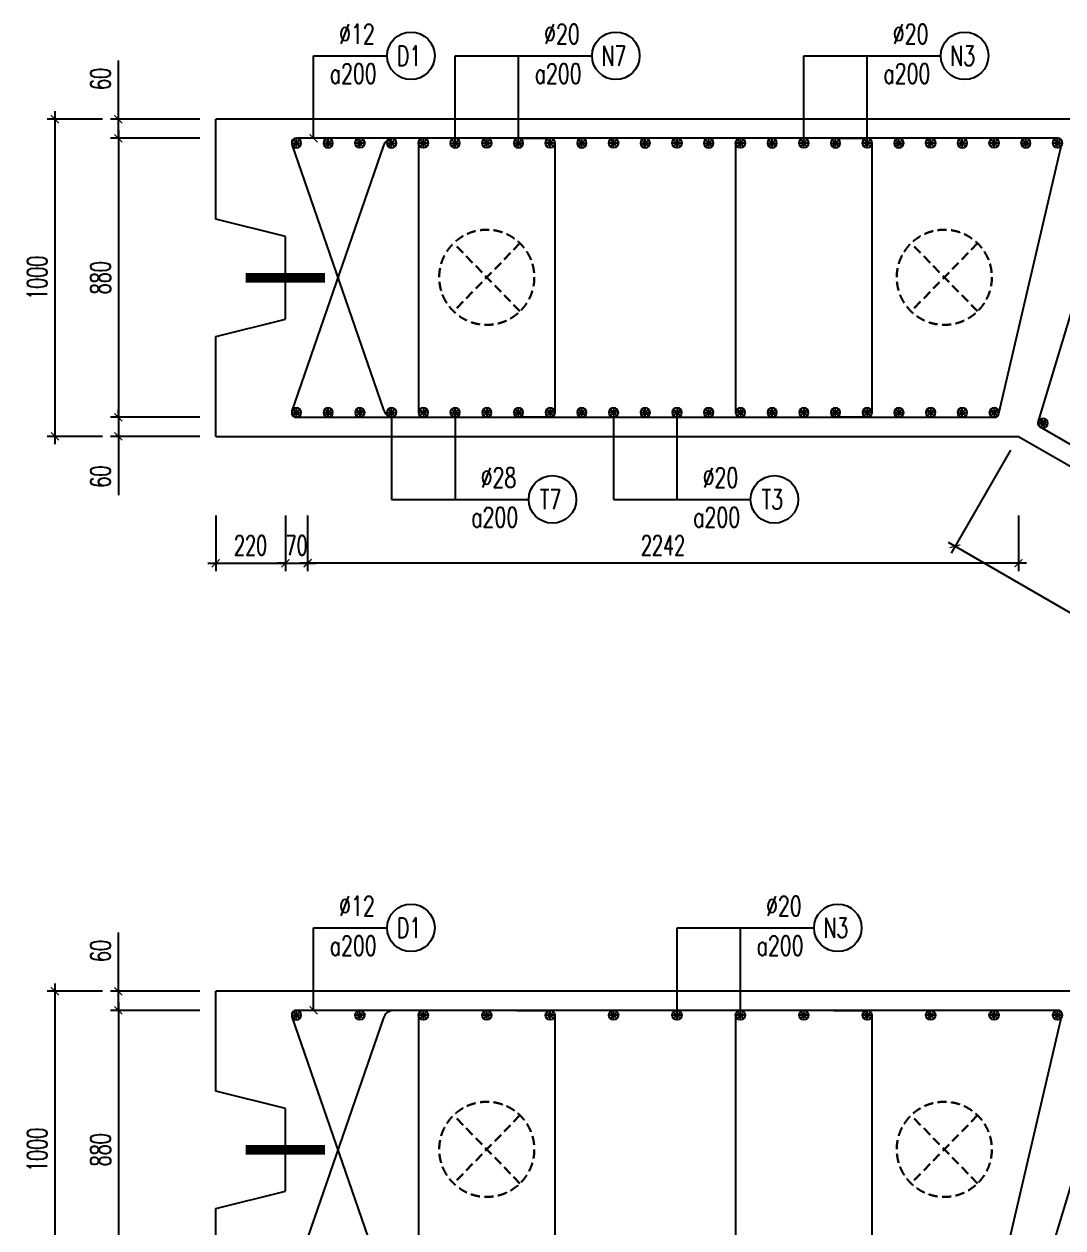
# Model space of a CAD drawing. Header units: millimetres. Extents: x -143483 to 1166745, y -1448440 to -1202244.
# Drawn here: x 408602 to 421708, y -1232227 to -1217042 of the extents above; entities that cross this region are included whole.
import ezdxf
from ezdxf.enums import TextEntityAlignment as Align

# ---------------------------------------------------------------- set-up
doc = ezdxf.new("R2010")
doc.units = ezdxf.units.MM
doc.header["$LTSCALE"] = 30
doc.header["$PDMODE"] = 3
doc.linetypes.add('DASHED', pattern=[19.05, 12.7, -6.35])
doc.layers.get('0').update_dxf_attribs({"lineweight": 9})
doc.layers.get('Defpoints').update_dxf_attribs({"lineweight": 9})
for name, color, linetype in [('ccu11-Cotthep', 9, 'Continuous'), ('ccu11-Dim', 8, 'Continuous'), ('ccu11-Thay', 7, 'Continuous'), ('ccu11-Thep', 4, 'Continuous'), ('ccu11-Thep doc', 4, 'Continuous'), ('ccu11-Thepdai', 6, 'Continuous')]:
    doc.layers.add(name, color=color, linetype=linetype)
doc.layers.add('ccu11-Khuat', color=9, linetype='DASHED', lineweight=30)
doc.layers.add('Vicom_thep doc', color=1, linetype='Continuous', lineweight=35)
doc.styles.add('ccu11-dim', font='vnsimli.shx', dxfattribs={"width": 0.65, "bigfont": 'bigfont.shx'})
doc.styles.add('ccu11-vnsimple', font='vnsimple.shx', dxfattribs={"bigfont": 'bigfont.shx'})
doc.styles.add('ccu11_simli', font='vnsimli.shx', dxfattribs={"width": 0.8})
doc.dimstyles.new('ccu11-100', dxfattribs={"dimscale": 100, "dimtxt": 2.5, "dimasz": 1, "dimexe": 1, "dimexo": 2, "dimgap": 1, "dimtad": 1, "dimdec": 0, "dimdsep": 46, "dimtxsty": 'ccu11-dim', "dimblk": 'ARCHTICK', "dimcen": -1, "dimdle": 1, "dimclrd": 256, "dimclre": 256, "dimclrt": 3, "dimadec": 0, "dimazin": 2, "dimtfac": 0.1, "dimtdec": 0, "dimtmove": 0, "dimatfit": 1, "dimldrblk": 'ARCHTICK', "dimfxl": 0, "dimtvp": 0.833333, "dimtolj": 1, "dimtzin": 12, "dimarcsym": 0})
doc.dimstyles.new('ccu11-100x4', dxfattribs={"dimscale": 100, "dimtxt": 2.5, "dimasz": 1, "dimexe": 1, "dimexo": 2, "dimgap": 1, "dimtad": 1, "dimdec": 0, "dimlfac": 0.25, "dimdsep": 46, "dimtxsty": 'ccu11-dim', "dimblk": 'ARCHTICK', "dimcen": -1, "dimdle": 1, "dimclrd": 256, "dimclre": 256, "dimclrt": 3, "dimadec": 0, "dimazin": 2, "dimtfac": 0.1, "dimtdec": 0, "dimtmove": 0, "dimatfit": 1, "dimldrblk": 'ARCHTICK', "dimfxl": 0, "dimtvp": 0.833333, "dimtolj": 1, "dimtzin": 12, "dimarcsym": 0})

# ---------------------------------------------------------------- blocks, each defined once
blk = doc.blocks.new('_ARCHTICK')
at = {"color": 0, "linetype": 'ByBlock', "const_width": 0.15}
blk.add_lwpolyline([(-0.5, -0.5), (0.5, 0.5)], dxfattribs=at)
blk = doc.blocks.new('*D2757')
at = {"layer": 'ccu11-Dim', "linetype": 'ByBlock', "lineweight": -2, "ltscale": 30, "transparency": 16777216}
for p, q in [((421047, -1222415), (420297, -1223714)), ((420261, -1223578), (432905, -1230878)), ((433518, -1229615), (432768, -1230914))]:
    blk.add_line(p, q, dxfattribs=at)
at = {"layer": 'Defpoints', "color": 0, "linetype": 'ByBlock', "ltscale": 30, "transparency": 16777216}
for p in [(421147, -1222242), (433618, -1229442), (432818, -1230828)]:
    blk.add_point(p, dxfattribs=at)
at = {"layer": 'ccu11-Dim', "linetype": 'ByBlock', "lineweight": -2, "ltscale": 30, "transparency": 16777216, "xscale": 100, "yscale": 100, "zscale": 100}
for p, rotation in [((420347, -1223628), 149.9999151036798), ((432818, -1230828), 329.9999151036798)]:
    blk.add_blockref('_ARCHTICK', p, dxfattribs=dict(at, rotation=rotation))
at = {"layer": 'ccu11-Dim', "color": 3, "linetype": 'ByBlock', "ltscale": 30, "transparency": 16777216, "insert": (426695, -1227033), "char_height": 250, "attachment_point": 5, "rotation": 329.9999, "style": 'ccu11-dim'}
blk.add_mtext('\\A1;3600', dxfattribs=at)
blk = doc.blocks.new('*D2758')
at = {"layer": 'ccu11-Dim', "linetype": 'ByBlock', "lineweight": -2, "ltscale": 30, "transparency": 16777216}
for p, q in [((409791, -1218242), (409791, -1217502)), ((410819, -1218242), (409691, -1218242)), ((409791, -1218482), (409791, -1218242)), ((410819, -1218482), (409691, -1218482)), ((409791, -1218482), (409791, -1218582))]:
    blk.add_line(p, q, dxfattribs=at)
at = {"layer": 'Defpoints', "color": 0, "linetype": 'ByBlock', "ltscale": 30, "transparency": 16777216}
for p in [(411019, -1218242), (409791, -1218482), (411019, -1218482)]:
    blk.add_point(p, dxfattribs=at)
at = {"layer": 'ccu11-Dim', "linetype": 'ByBlock', "lineweight": -2, "ltscale": 30, "transparency": 16777216, "xscale": 100, "yscale": 100, "zscale": 100}
for p, rotation in [((409791, -1218242), 270), ((409791, -1218482), 90)]:
    blk.add_blockref('_ARCHTICK', p, dxfattribs=dict(at, rotation=rotation))
at = {"layer": 'ccu11-Dim', "color": 3, "linetype": 'ByBlock', "ltscale": 30, "transparency": 16777216, "insert": (409566, -1217734), "char_height": 250, "attachment_point": 5, "rotation": 90, "style": 'ccu11-dim'}
blk.add_mtext('\\A1;60', dxfattribs=at)
blk = doc.blocks.new('*D2759')
at = {"layer": 'ccu11-Dim', "linetype": 'ByBlock', "lineweight": -2, "ltscale": 30, "transparency": 16777216}
for p, q in [((409791, -1218382), (409791, -1222102)), ((410819, -1218482), (409691, -1218482)), ((410819, -1222002), (409691, -1222002))]:
    blk.add_line(p, q, dxfattribs=at)
at = {"layer": 'Defpoints', "color": 0, "linetype": 'ByBlock', "ltscale": 30, "transparency": 16777216}
for p in [(411019, -1218482), (409791, -1222002), (411019, -1222002)]:
    blk.add_point(p, dxfattribs=at)
at = {"layer": 'ccu11-Dim', "linetype": 'ByBlock', "lineweight": -2, "ltscale": 30, "transparency": 16777216, "xscale": 100, "yscale": 100, "zscale": 100}
for p, rotation in [((409791, -1218482), 90), ((409791, -1222002), 270)]:
    blk.add_blockref('_ARCHTICK', p, dxfattribs=dict(at, rotation=rotation))
at = {"layer": 'ccu11-Dim', "color": 3, "linetype": 'ByBlock', "ltscale": 30, "transparency": 16777216, "insert": (409566, -1220242), "char_height": 250, "attachment_point": 5, "rotation": 90, "style": 'ccu11-dim'}
blk.add_mtext('\\A1;880', dxfattribs=at)
blk = doc.blocks.new('*D2760')
at = {"layer": 'ccu11-Dim', "linetype": 'ByBlock', "lineweight": -2, "ltscale": 30, "transparency": 16777216}
for p, q in [((409791, -1222002), (409791, -1221902)), ((410819, -1222002), (409691, -1222002)), ((409791, -1222002), (409791, -1222242)), ((410819, -1222242), (409691, -1222242)), ((409791, -1222242), (409791, -1222982))]:
    blk.add_line(p, q, dxfattribs=at)
at = {"layer": 'Defpoints', "color": 0, "linetype": 'ByBlock', "ltscale": 30, "transparency": 16777216}
for p in [(409791, -1222002), (411019, -1222002), (411019, -1222242)]:
    blk.add_point(p, dxfattribs=at)
at = {"layer": 'ccu11-Dim', "linetype": 'ByBlock', "lineweight": -2, "ltscale": 30, "transparency": 16777216, "xscale": 100, "yscale": 100, "zscale": 100}
for p, rotation in [((409791, -1222002), 270), ((409791, -1222242), 90)]:
    blk.add_blockref('_ARCHTICK', p, dxfattribs=dict(at, rotation=rotation))
at = {"layer": 'ccu11-Dim', "color": 3, "linetype": 'ByBlock', "ltscale": 30, "transparency": 16777216, "insert": (409566, -1222750), "char_height": 250, "attachment_point": 5, "rotation": 90, "style": 'ccu11-dim'}
blk.add_mtext('\\A1;60', dxfattribs=at)
blk = doc.blocks.new('*D2761')
at = {"layer": 'ccu11-Dim', "linetype": 'ByBlock', "lineweight": -2, "ltscale": 30, "transparency": 16777216}
for p, q in [((409591, -1218242), (408891, -1218242)), ((408991, -1218142), (408991, -1222342)), ((409591, -1222242), (408891, -1222242))]:
    blk.add_line(p, q, dxfattribs=at)
at = {"layer": 'Defpoints', "color": 0, "linetype": 'ByBlock', "ltscale": 30, "transparency": 16777216}
for p in [(409791, -1218242), (408991, -1222242), (409791, -1222242)]:
    blk.add_point(p, dxfattribs=at)
at = {"layer": 'ccu11-Dim', "linetype": 'ByBlock', "lineweight": -2, "ltscale": 30, "transparency": 16777216, "xscale": 100, "yscale": 100, "zscale": 100}
for p, rotation in [((408991, -1218242), 90), ((408991, -1222242), 270)]:
    blk.add_blockref('_ARCHTICK', p, dxfattribs=dict(at, rotation=rotation))
at = {"layer": 'ccu11-Dim', "color": 3, "linetype": 'ByBlock', "ltscale": 30, "transparency": 16777216, "insert": (408766, -1220242), "char_height": 250, "attachment_point": 5, "rotation": 90, "style": 'ccu11-dim'}
blk.add_mtext('\\A1;1000', dxfattribs=at)
blk = doc.blocks.new('MCT')
at = {"ltscale": 0.005}
for p, q in [((-0.49, 0), (0.49, 0)), ((0.35, -0.35), (-0.35, 0.35)), ((-0.35, -0.35), (0.35, 0.35)), ((0, -0.49), (0, 0.49))]:
    blk.add_line(p, q, dxfattribs=at)
blk.add_circle((0, 0), 0.492, dxfattribs=at)
blk = doc.blocks.new('*U1938')
at = {"layer": 'ccu11-Thep doc', "xscale": -121.9200000001001, "yscale": 121.9200000001001, "zscale": 121.92, "rotation": 270}
blk.add_blockref('MCT', (0, 0), dxfattribs=at)
blk = doc.blocks.new('*U1939')
at = {"layer": 'ccu11-Thep doc', "color": 0, "linetype": 'ByBlock', "lineweight": -2, "transparency": 16777216}
for p in [(0, 0), (800, 0), (1600, 0), (2400, 0), (3200, 0), (4000, 0), (4800, 0), (5600, 0), (6400, 0), (7200, 0), (8000, 0), (8800, 0)]:
    blk.add_blockref('*U1938', p, dxfattribs=at)
blk = doc.blocks.new('*U1940')
at = {"layer": 'ccu11-Thep doc', "xscale": -121.9200000001001, "yscale": 121.9200000001001, "zscale": 121.92, "rotation": 270}
blk.add_blockref('MCT', (0, 0), dxfattribs=at)
blk = doc.blocks.new('*U1941')
at = {"layer": 'ccu11-Thep doc', "color": 0, "linetype": 'ByBlock', "lineweight": -2, "transparency": 16777216}
for p in [(0, 0), (800, 0), (1600, 0), (2400, 0), (3200, 0), (4000, 0), (4800, 0), (5600, 0), (6400, 0), (7200, 0), (8000, 0)]:
    blk.add_blockref('*U1940', p, dxfattribs=at)
blk = doc.blocks.new('*D2766')
at = {"layer": 'ccu11-Dim', "lineweight": -2, "transparency": 16777216}
for start, end in [(131.4508, 140.7253), (149.9999, 180), (189.2746, 198.5491)]:
    blk.add_arc((433618, -1229442), 1855, start, end, dxfattribs=at)
at = {"layer": 'ccu11-Dim', "transparency": 16777216}
for points in [[(432223, -1228296), (432141, -1228239), (432011, -1228514)], [(431737, -1229745), (431837, -1229737), (431763, -1229442)]]:
    blk.add_solid(points, dxfattribs=at)
at = {"layer": 'Defpoints', "color": 0, "transparency": 16777216}
for p in [(421147, -1222242), (431875, -1228807), (429621, -1229442), (433618, -1229442), (433618, -1229442)]:
    blk.add_point(p, dxfattribs=at)
at = {"layer": 'ccu11-Dim', "color": 3, "transparency": 16777216, "insert": (431609, -1228904), "char_height": 250, "attachment_point": 5, "rotation": 75, "style": 'ccu11-dim'}
blk.add_mtext('\\A1;30\\M+1818B', dxfattribs=at)
blk = doc.blocks.new('*U1937')
at = {"layer": 'ccu11-Thep doc', "xscale": -121.9200000001001, "yscale": 121.9200000001001, "zscale": 121.92, "rotation": 270}
blk.add_blockref('MCT', (0, 0), dxfattribs=at)
blk = doc.blocks.new('*U1934')
at = {"layer": 'ccu11-Thep doc', "color": 0, "linetype": 'ByBlock', "lineweight": -2, "transparency": 16777216}
for p in [(0, 0), (800, 0), (1600, 0), (2400, 0), (3200, 0), (4000, 0), (4800, 0), (5600, 0), (6400, 0), (7200, 0), (8000, 0), (8800, 0), (9600, 0), (10400, 0), (11200, 0), (12000, 0), (12800, 0), (13600, 0)]:
    blk.add_blockref('*U1937', p, dxfattribs=at)
blk = doc.blocks.new('SHD')
at = {"layer": 'ccu11-Cotthep'}
blk.add_circle((300, 0), 300, dxfattribs=at)
at = {"layer": 'ccu11-Cotthep', "color": 31, "style": 'ccu11_simli', "width": 0.8}
blk.add_attdef('DK', text='', height=250, dxfattribs=at).set_placement((-101, 65), align=Align.BOTTOM_RIGHT)
blk.add_attdef('KH', text='', height=250, dxfattribs=at).set_placement((300, 0), align=Align.MIDDLE)
blk.add_attdef('KC', text='', height=250, dxfattribs=at).set_placement((-101, -142), align=Align.TOP_RIGHT)
blk = doc.blocks.new('*D2767')
at = {"layer": 'ccu11-Dim', "linetype": 'ByBlock', "lineweight": -2, "ltscale": 30, "transparency": 16777216}
for p, q in [((411019, -1223242), (411019, -1223942)), ((411899, -1223242), (411899, -1223942)), ((410919, -1223842), (411999, -1223842))]:
    blk.add_line(p, q, dxfattribs=at)
at = {"layer": 'Defpoints', "color": 0, "linetype": 'ByBlock', "ltscale": 30, "transparency": 16777216}
for p in [(411019, -1223042), (411899, -1223042), (411899, -1223842)]:
    blk.add_point(p, dxfattribs=at)
at = {"layer": 'ccu11-Dim', "linetype": 'ByBlock', "lineweight": -2, "ltscale": 30, "transparency": 16777216, "xscale": 100, "yscale": 100, "zscale": 100, "rotation": 180}
blk.add_blockref('_ARCHTICK', (411019, -1223842), dxfattribs=at)
at = {"layer": 'ccu11-Dim', "linetype": 'ByBlock', "lineweight": -2, "ltscale": 30, "transparency": 16777216, "xscale": 100, "yscale": 100, "zscale": 100}
blk.add_blockref('_ARCHTICK', (411899, -1223842), dxfattribs=at)
at = {"layer": 'ccu11-Dim', "color": 3, "linetype": 'ByBlock', "ltscale": 30, "transparency": 16777216, "insert": (411459, -1223617), "char_height": 250, "attachment_point": 5, "style": 'ccu11-dim'}
blk.add_mtext('\\A1;220', dxfattribs=at)
blk = doc.blocks.new('*D2768')
at = {"layer": 'ccu11-Dim', "linetype": 'ByBlock', "lineweight": -2, "ltscale": 30, "transparency": 16777216}
for p, q in [((411899, -1223242), (411899, -1223942)), ((412179, -1223242), (412179, -1223942)), ((411899, -1223842), (411799, -1223842)), ((411899, -1223842), (412179, -1223842)), ((412179, -1223842), (412279, -1223842))]:
    blk.add_line(p, q, dxfattribs=at)
at = {"layer": 'Defpoints', "color": 0, "linetype": 'ByBlock', "ltscale": 30, "transparency": 16777216}
for p in [(411899, -1223042), (412179, -1223042), (412179, -1223842)]:
    blk.add_point(p, dxfattribs=at)
at = {"layer": 'ccu11-Dim', "linetype": 'ByBlock', "lineweight": -2, "ltscale": 30, "transparency": 16777216, "xscale": 100, "yscale": 100, "zscale": 100}
blk.add_blockref('_ARCHTICK', (411899, -1223842), dxfattribs=at)
at = {"layer": 'ccu11-Dim', "linetype": 'ByBlock', "lineweight": -2, "ltscale": 30, "transparency": 16777216, "xscale": 100, "yscale": 100, "zscale": 100, "rotation": 180}
blk.add_blockref('_ARCHTICK', (412179, -1223842), dxfattribs=at)
at = {"layer": 'ccu11-Dim', "color": 3, "linetype": 'ByBlock', "ltscale": 30, "transparency": 16777216, "insert": (412039, -1223617), "char_height": 250, "attachment_point": 5, "style": 'ccu11-dim'}
blk.add_mtext('\\A1;70', dxfattribs=at)
blk = doc.blocks.new('*D2769')
at = {"layer": 'ccu11-Dim', "linetype": 'ByBlock', "lineweight": -2, "ltscale": 30, "transparency": 16777216}
for p, q in [((412179, -1223242), (412179, -1223942)), ((421147, -1223242), (421147, -1223942)), ((421247, -1223842), (412079, -1223842))]:
    blk.add_line(p, q, dxfattribs=at)
at = {"layer": 'Defpoints', "color": 0, "linetype": 'ByBlock', "ltscale": 30, "transparency": 16777216}
for p in [(412179, -1223042), (421147, -1223042), (412179, -1223842)]:
    blk.add_point(p, dxfattribs=at)
at = {"layer": 'ccu11-Dim', "linetype": 'ByBlock', "lineweight": -2, "ltscale": 30, "transparency": 16777216, "xscale": 100, "yscale": 100, "zscale": 100, "rotation": 180}
blk.add_blockref('_ARCHTICK', (412179, -1223842), dxfattribs=at)
at = {"layer": 'ccu11-Dim', "linetype": 'ByBlock', "lineweight": -2, "ltscale": 30, "transparency": 16777216, "xscale": 100, "yscale": 100, "zscale": 100}
blk.add_blockref('_ARCHTICK', (421147, -1223842), dxfattribs=at)
at = {"layer": 'ccu11-Dim', "color": 3, "linetype": 'ByBlock', "ltscale": 30, "transparency": 16777216, "insert": (416663, -1223617), "char_height": 250, "attachment_point": 5, "style": 'ccu11-dim'}
blk.add_mtext('\\A1;2242', dxfattribs=at)
blk = doc.blocks.new('ccu11_block_thep')
at = {"layer": 'ccu11-Thep', "color": 3}
for p, q in [((-0.4, 0), (0.4, 0)), ((-0.28, 0.28), (0.28, -0.28)), ((0.28, 0.28), (-0.28, -0.28)), ((0, 0.4), (0, -0.4))]:
    blk.add_line(p, q, dxfattribs=at)
at = {"layer": 'ccu11-Thep', "color": 1, "const_width": 0.0667}
blk.add_lwpolyline([(-0.4, 0, 1), (0.4, 0, 1), (-0.4, 0, 1)], format="xyb", dxfattribs=at)
at = {"layer": 'ccu11-Thep', "color": 1}
blk.add_circle((0, 0), 0.4, dxfattribs=at)
blk = doc.blocks.new('*U1928')
at = {"layer": 'Vicom_thep doc', "xscale": -150, "yscale": 150, "zscale": 150, "rotation": 180}
blk.add_blockref('ccu11_block_thep', (0, 0), dxfattribs=at)
blk = doc.blocks.new('*U1929')
at = {"layer": 'ccu11-Thep doc', "color": 0, "linetype": 'ByBlock', "lineweight": -2, "transparency": 16777216}
for p in [(0, 0), (800, 0), (1600, 0), (2400, 0), (3200, 0), (4000, 0), (4800, 0), (5600, 0), (6400, 0), (7200, 0), (8000, 0), (8800, 0)]:
    blk.add_blockref('*U1928', p, dxfattribs=at)
blk = doc.blocks.new('*U1926')
at = {"layer": 'Vicom_thep doc', "xscale": -150, "yscale": 150, "zscale": 150, "rotation": 180}
blk.add_blockref('ccu11_block_thep', (0, 0), dxfattribs=at)
blk = doc.blocks.new('*U1927')
at = {"layer": 'ccu11-Thep doc', "color": 0, "linetype": 'ByBlock', "lineweight": -2, "transparency": 16777216}
for p in [(0, 0), (800, 0), (1600, 0), (2400, 0), (3200, 0), (4000, 0), (4800, 0), (5600, 0), (6400, 0), (7200, 0), (8000, 0)]:
    blk.add_blockref('*U1926', p, dxfattribs=at)
blk = doc.blocks.new('*D2779')
at = {"layer": 'ccu11-Dim', "linetype": 'ByBlock', "lineweight": -2, "ltscale": 30, "transparency": 16777216}
for p, q in [((409791, -1229242), (409791, -1228502)), ((410819, -1229242), (409691, -1229242)), ((409791, -1229482), (409791, -1229242)), ((410819, -1229482), (409691, -1229482)), ((409791, -1229482), (409791, -1229582))]:
    blk.add_line(p, q, dxfattribs=at)
at = {"layer": 'Defpoints', "color": 0, "linetype": 'ByBlock', "ltscale": 30, "transparency": 16777216}
for p in [(411019, -1229242), (409791, -1229482), (411019, -1229482)]:
    blk.add_point(p, dxfattribs=at)
at = {"layer": 'ccu11-Dim', "linetype": 'ByBlock', "lineweight": -2, "ltscale": 30, "transparency": 16777216, "xscale": 100, "yscale": 100, "zscale": 100}
for p, rotation in [((409791, -1229242), 270), ((409791, -1229482), 90)]:
    blk.add_blockref('_ARCHTICK', p, dxfattribs=dict(at, rotation=rotation))
at = {"layer": 'ccu11-Dim', "color": 3, "linetype": 'ByBlock', "ltscale": 30, "transparency": 16777216, "insert": (409566, -1228734), "char_height": 250, "attachment_point": 5, "rotation": 90, "style": 'ccu11-dim'}
blk.add_mtext('\\A1;60', dxfattribs=at)
blk = doc.blocks.new('*D2780')
at = {"layer": 'ccu11-Dim', "linetype": 'ByBlock', "lineweight": -2, "ltscale": 30, "transparency": 16777216}
for p, q in [((410819, -1229482), (409691, -1229482)), ((409791, -1229382), (409791, -1233102)), ((410819, -1233002), (409691, -1233002))]:
    blk.add_line(p, q, dxfattribs=at)
at = {"layer": 'Defpoints', "color": 0, "linetype": 'ByBlock', "ltscale": 30, "transparency": 16777216}
for p in [(411019, -1229482), (409791, -1233002), (411019, -1233002)]:
    blk.add_point(p, dxfattribs=at)
at = {"layer": 'ccu11-Dim', "linetype": 'ByBlock', "lineweight": -2, "ltscale": 30, "transparency": 16777216, "xscale": 100, "yscale": 100, "zscale": 100}
for p, rotation in [((409791, -1229482), 90), ((409791, -1233002), 270)]:
    blk.add_blockref('_ARCHTICK', p, dxfattribs=dict(at, rotation=rotation))
at = {"layer": 'ccu11-Dim', "color": 3, "linetype": 'ByBlock', "ltscale": 30, "transparency": 16777216, "insert": (409566, -1231242), "char_height": 250, "attachment_point": 5, "rotation": 90, "style": 'ccu11-dim'}
blk.add_mtext('\\A1;880', dxfattribs=at)
blk = doc.blocks.new('*D2782')
at = {"layer": 'ccu11-Dim', "linetype": 'ByBlock', "lineweight": -2, "ltscale": 30, "transparency": 16777216}
for p, q in [((408991, -1229142), (408991, -1233342)), ((409591, -1229242), (408891, -1229242)), ((409591, -1233242), (408891, -1233242))]:
    blk.add_line(p, q, dxfattribs=at)
at = {"layer": 'Defpoints', "color": 0, "linetype": 'ByBlock', "ltscale": 30, "transparency": 16777216}
for p in [(409791, -1229242), (408991, -1233242), (409791, -1233242)]:
    blk.add_point(p, dxfattribs=at)
at = {"layer": 'ccu11-Dim', "linetype": 'ByBlock', "lineweight": -2, "ltscale": 30, "transparency": 16777216, "xscale": 100, "yscale": 100, "zscale": 100}
for p, rotation in [((408991, -1229242), 90), ((408991, -1233242), 270)]:
    blk.add_blockref('_ARCHTICK', p, dxfattribs=dict(at, rotation=rotation))
at = {"layer": 'ccu11-Dim', "color": 3, "linetype": 'ByBlock', "ltscale": 30, "transparency": 16777216, "insert": (408766, -1231242), "char_height": 250, "attachment_point": 5, "rotation": 90, "style": 'ccu11-dim'}
blk.add_mtext('\\A1;1000', dxfattribs=at)
blk = doc.blocks.new('*U1956')
at = {"layer": 'ccu11-Thep doc', "xscale": -121.9200000001001, "yscale": 121.9200000001001, "zscale": 121.92, "rotation": 270}
blk.add_blockref('MCT', (0, 0), dxfattribs=at)
blk = doc.blocks.new('*U1957')
at = {"layer": 'ccu11-Thep doc', "color": 0, "linetype": 'ByBlock', "lineweight": -2, "transparency": 16777216}
for p in [(0, 0), (800, 0), (1600, 0), (2400, 0), (3200, 0), (4000, 0), (4800, 0), (5600, 0), (6400, 0), (7200, 0), (8000, 0), (8800, 0)]:
    blk.add_blockref('*U1956', p, dxfattribs=at)

msp = doc.modelspace()

# ---------------------------------------------------------------- linework, layer by layer
at = {"layer": 'ccu11-Khuat', "ltscale": 0.3}
for p, q in [((414858.22, -1219806.3), (414019.99, -1220665)), ((414858.22, -1220665), (414019.99, -1219806.3)), ((420630.55, -1219806.3), (419792.32, -1220665)), ((420630.55, -1220665), (419792.32, -1219806.3)), ((414858.22, -1230806.3), (414019.99, -1231665)), ((414858.22, -1231665), (414019.99, -1230806.3)), ((420630.55, -1230806.3), (419792.32, -1231665)), ((420630.55, -1231665), (419792.32, -1230806.3))]:
    msp.add_line(p, q, dxfattribs=at)
for centre in [(414439.1, -1220235.65), (420211.44, -1220235.65), (414439.1, -1231235.65), (420211.44, -1231235.65)]:
    msp.add_circle(centre, 600, dxfattribs=at)
at = {"layer": 'ccu11-Thay'}
for p, q in [((422219.1, -1218242.01), (411019.1, -1218242.01)), ((411019.1, -1219502.01), (411019.1, -1218242.01)), ((411898.87, -1219722.01), (411019.1, -1219502.01)), ((411898.87, -1220762.01), (411898.87, -1219722.01)), ((411019.1, -1220982.01), (411898.87, -1220762.01)), ((411019.1, -1222242.01), (411019.1, -1220982.01)), ((411019.1, -1222242.01), (421147.3, -1222242.01)), ((421147.3, -1222242.01), (433618.02, -1229442.01)), ((422219.1, -1229242.01), (411019.1, -1229242.01)), ((411019.1, -1230502.01), (411019.1, -1229242.01)), ((411898.87, -1230722.01), (411019.1, -1230502.01)), ((411898.87, -1231762.01), (411898.87, -1230722.01)), ((411019.1, -1231982.01), (411898.87, -1231762.01)), ((411019.1, -1233242.01), (411019.1, -1231982.01))]:
    msp.add_line(p, q, dxfattribs=at)
at = {"layer": 'ccu11-Thep', "const_width": 120}
for points in [[(412399.1, -1220242.01), (411399.1, -1220242.01)], [(412399.1, -1231242.01), (411399.1, -1231242.01)]]:
    msp.add_lwpolyline(points, dxfattribs=at)
at = {"layer": 'ccu11-Thepdai'}
for points in [[(413967.3, -1218482.01), (413246.83, -1218482.01, 0.23620228), (413135.07, -1218574.76), (411981.19, -1221921.51, 0.5204497), (412037.58, -1222002.01), (420849.1, -1222002.01, 0.41421356), (420899.1, -1221952.01), (421699.1, -1218532.01, 0.41421356), (421649.1, -1218482.01), (412037.58, -1218482.01, 0.5204497), (411981.19, -1218562.51), (413135.07, -1221909.26, 0.23620228), (413246.83, -1222002.01), (413967.3, -1222002.01)], [(414059.1, -1218482.01), (413639.1, -1218482.01, 0.41421356), (413579.1, -1218542.01), (413579.1, -1221942.01, 0.41421356), (413639.1, -1222002.01), (414059.1, -1222002.01)], [(414819.1, -1218482.01), (415239.1, -1218482.01, -0.41421356), (415299.1, -1218542.01), (415299.1, -1221942.01, -0.41421356), (415239.1, -1222002.01), (414819.1, -1222002.01)], [(418059.1, -1218482.01), (417639.1, -1218482.01, 0.41421356), (417579.1, -1218542.01), (417579.1, -1221942.01, 0.41421356), (417639.1, -1222002.01), (418059.1, -1222002.01)], [(418819.1, -1218482.01), (419239.1, -1218482.01, -0.41421356), (419299.1, -1218542.01), (419299.1, -1221942.01, -0.41421356), (419239.1, -1222002.01), (418819.1, -1222002.01)], [(421413.93, -1222118.84), (433207.15, -1228927.66, 0.41421356), (433289.12, -1228905.7), (434301.3, -1225552.56, 0.41421356), (434282.99, -1225484.25), (422481.11, -1218670.42, 0.41421356), (422412.81, -1218688.73), (421395.63, -1222050.54, 0.41421356), (421413.93, -1222118.84)], [(413967.3, -1229482.01), (413246.83, -1229482.01, 0.23620228), (413135.07, -1229574.76), (411981.19, -1232921.51, 0.5204497), (412037.58, -1233002.01), (420849.1, -1233002.01, 0.41421356), (420899.1, -1232952.01), (421699.1, -1229532.01, 0.41421356), (421649.1, -1229482.01), (412037.58, -1229482.01, 0.5204497), (411981.19, -1229562.51), (413135.07, -1232909.26, 0.23620228), (413246.83, -1233002.01), (413967.3, -1233002.01)], [(414059.1, -1229482.01), (413639.1, -1229482.01, 0.41421356), (413579.1, -1229542.01), (413579.1, -1232942.01, 0.41421356), (413639.1, -1233002.01), (414059.1, -1233002.01)], [(414819.1, -1229482.01), (415239.1, -1229482.01, -0.41421356), (415299.1, -1229542.01), (415299.1, -1232942.01, -0.41421356), (415239.1, -1233002.01), (414819.1, -1233002.01)], [(418059.1, -1229482.01), (417639.1, -1229482.01, 0.41421356), (417579.1, -1229542.01), (417579.1, -1232942.01, 0.41421356), (417639.1, -1233002.01), (418059.1, -1233002.01)], [(418819.1, -1229482.01), (419239.1, -1229482.01, -0.41421356), (419299.1, -1229542.01), (419299.1, -1232942.01, -0.41421356), (419239.1, -1233002.01), (418819.1, -1233002.01)], [(421413.93, -1233118.84), (433207.15, -1239927.66, 0.41421356), (433289.12, -1239905.7), (434301.3, -1236552.56, 0.41421356), (434282.99, -1236484.25), (422481.11, -1229670.42, 0.41421356), (422412.81, -1229688.73), (421395.63, -1233050.54, 0.41421356), (421413.93, -1233118.84)]]:
    msp.add_lwpolyline(points, format="xyb", dxfattribs=at)

# ---------------------------------------------------------------- block references
at = {"layer": 'ccu11-Cotthep'}
ref = msp.add_blockref('SHD', (413182.3, -1217441.65), dxfattribs=at)
ref.add_attrib('KH', 'D1', dxfattribs={"color": 31, "height": 250, "style": 'ccu11-vnsimple', "width": 0.7}).set_placement((413457.3, -1217441.65), align=Align.MIDDLE_CENTER)
ref.add_attrib('KC', 'a200', dxfattribs={"color": 31, "height": 250, "style": 'ccu11-vnsimple', "width": 0.7}).set_placement((412753.72, -1217541.65), align=Align.TOP_CENTER)
ref.add_attrib('DK', '`12', dxfattribs={"color": 31, "height": 250, "style": 'ccu11-vnsimple', "width": 0.7}).set_placement((412801.51, -1217366.65), align=Align.BOTTOM_CENTER)
ref = msp.add_blockref('SHD', (415767.75, -1217441.65), dxfattribs=at)
ref.add_attrib('KH', 'N7', dxfattribs={"color": 31, "height": 250, "style": 'ccu11-vnsimple', "width": 0.7}).set_placement((416042.75, -1217441.65), align=Align.MIDDLE_CENTER)
ref.add_attrib('KC', 'a200', dxfattribs={"color": 31, "height": 250, "style": 'ccu11-vnsimple', "width": 0.7}).set_placement((415339.17, -1217541.65), align=Align.TOP_CENTER)
ref.add_attrib('DK', '`20', dxfattribs={"color": 31, "height": 250, "style": 'ccu11-vnsimple', "width": 0.7}).set_placement((415386.96, -1217366.65), align=Align.BOTTOM_CENTER)
ref = msp.add_blockref('SHD', (420167.75, -1217441.65), dxfattribs=at)
ref.add_attrib('KH', 'N3', dxfattribs={"color": 31, "height": 250, "style": 'ccu11-vnsimple', "width": 0.7}).set_placement((420442.75, -1217441.65), align=Align.MIDDLE_CENTER)
ref.add_attrib('KC', 'a200', dxfattribs={"color": 31, "height": 250, "style": 'ccu11-vnsimple', "width": 0.7}).set_placement((419739.17, -1217541.65), align=Align.TOP_CENTER)
ref.add_attrib('DK', '`20', dxfattribs={"color": 31, "height": 250, "style": 'ccu11-vnsimple', "width": 0.7}).set_placement((419786.96, -1217366.65), align=Align.BOTTOM_CENTER)
ref = msp.add_blockref('SHD', (414967.75, -1223037.37), dxfattribs=at)
ref.add_attrib('KH', 'T7', dxfattribs={"color": 31, "height": 250, "style": 'ccu11-vnsimple', "width": 0.7}).set_placement((415242.75, -1223037.37), align=Align.MIDDLE_CENTER)
ref.add_attrib('KC', 'a200', dxfattribs={"color": 31, "height": 250, "style": 'ccu11-vnsimple', "width": 0.7}).set_placement((414539.17, -1223137.37), align=Align.TOP_CENTER)
ref.add_attrib('DK', '`28', dxfattribs={"color": 31, "height": 250, "style": 'ccu11-vnsimple', "width": 0.7}).set_placement((414586.96, -1222962.37), align=Align.BOTTOM_CENTER)
ref = msp.add_blockref('SHD', (417767.75, -1223037.37), dxfattribs=at)
ref.add_attrib('KH', 'T3', dxfattribs={"color": 31, "height": 250, "style": 'ccu11-vnsimple', "width": 0.7}).set_placement((418042.75, -1223037.37), align=Align.MIDDLE_CENTER)
ref.add_attrib('KC', 'a200', dxfattribs={"color": 31, "height": 250, "style": 'ccu11-vnsimple', "width": 0.7}).set_placement((417339.17, -1223137.37), align=Align.TOP_CENTER)
ref.add_attrib('DK', '`20', dxfattribs={"color": 31, "height": 250, "style": 'ccu11-vnsimple', "width": 0.7}).set_placement((417386.96, -1222962.37), align=Align.BOTTOM_CENTER)
ref = msp.add_blockref('SHD', (413182.3, -1228441.65), dxfattribs=at)
ref.add_attrib('KH', 'D1', dxfattribs={"color": 31, "height": 250, "style": 'ccu11-vnsimple', "width": 0.7}).set_placement((413457.3, -1228441.65), align=Align.MIDDLE_CENTER)
ref.add_attrib('KC', 'a200', dxfattribs={"color": 31, "height": 250, "style": 'ccu11-vnsimple', "width": 0.7}).set_placement((412753.72, -1228541.65), align=Align.TOP_CENTER)
ref.add_attrib('DK', '`12', dxfattribs={"color": 31, "height": 250, "style": 'ccu11-vnsimple', "width": 0.7}).set_placement((412801.51, -1228366.65), align=Align.BOTTOM_CENTER)
ref = msp.add_blockref('SHD', (418568.1, -1228441.65), dxfattribs=at)
ref.add_attrib('KH', 'N3', dxfattribs={"color": 31, "height": 250, "style": 'ccu11-vnsimple', "width": 0.7}).set_placement((418843.1, -1228441.65), align=Align.MIDDLE_CENTER)
ref.add_attrib('KC', 'a200', dxfattribs={"color": 31, "height": 250, "style": 'ccu11-vnsimple', "width": 0.7}).set_placement((418139.52, -1228541.65), align=Align.TOP_CENTER)
ref.add_attrib('DK', '`20', dxfattribs={"color": 31, "height": 250, "style": 'ccu11-vnsimple', "width": 0.7}).set_placement((418187.32, -1228366.65), align=Align.BOTTOM_CENTER)
at = {"layer": 'ccu11-Thep doc', "xscale": -121.9200000001001, "yscale": 121.9200000001001, "zscale": 121.9200000001001, "rotation": 270}
for p in [(412038.75, -1218542.01), (412038.75, -1221942.01), (412038.75, -1229542.01)]:
    msp.add_blockref('MCT', p, dxfattribs=at)
at = {"layer": 'ccu11-Thep doc'}
for name, p in [('*U1929', (412438.75, -1218542.01)), ('*U1927', (412438.75, -1221942.01))]:
    msp.add_blockref(name, p, dxfattribs=at)
at = {"layer": 'ccu11-Thep doc', "xscale": -1}
for name, p in [('*U1939', (421639.1, -1218542.01)), ('*U1957', (421639.1, -1229542.01))]:
    msp.add_blockref(name, p, dxfattribs=at)
at = {"layer": 'ccu11-Thep doc'}
for name, p, rotation in [('*U1941', (420839.1, -1221942.01), 180), ('*U1934', (433237.15, -1228875.7), 150)]:
    msp.add_blockref(name, p, dxfattribs=dict(at, rotation=rotation))

# ---------------------------------------------------------------- dimensions: what is measured, and where the dimension line sits
at = {"layer": 'ccu11-Dim', "linetype": 'ByBlock', "ltscale": 30}
for base, p1, p2, angle, picture, middle in [((409790.7, -1218482.01), (411019.1, -1218242.01), (411019.1, -1218482.01), 90, '*D2758', (409790.7, -1217734.02)), ((409790.7, -1222002.01), (411019.1, -1222242.01), (411019.1, -1222002.01), 270, '*D2760', (409790.7, -1222749.99)), ((409790.7, -1229482.01), (411019.1, -1229242.01), (411019.1, -1229482.01), 90, '*D2779', (409790.7, -1228734.02))]:
    dim = msp.add_linear_dim(base=base, p1=p1, p2=p2, angle=angle, dimstyle='ccu11-100x4', dxfattribs=at)
    dim.commit()
    dim.dimension.update_dxf_attribs({"geometry": picture, "text_midpoint": middle, "dimtype": 160})
for base, p1, p2, angle, picture, middle in [((408990.7, -1222242.01), (409790.7, -1218242.01), (409790.7, -1222242.01), 90, '*D2761', (408765.7, -1220242.01)), ((411899.1, -1223842.37), (411019.1, -1223042.37), (411899.1, -1223042.37), 180, '*D2767', (411459.1, -1223617.37)), ((412179.1, -1223842.37), (421147.3, -1223042.37), (412179.1, -1223042.37), 180, '*D2769', (416663.2, -1223617.37)), ((408990.7, -1233242.01), (409790.7, -1229242.01), (409790.7, -1233242.01), 90, '*D2782', (408765.7, -1231242.01))]:
    dim = msp.add_linear_dim(base=base, p1=p1, p2=p2, angle=angle, dimstyle='ccu11-100x4', dxfattribs=at)
    dim.commit()
    dim.dimension.update_dxf_attribs({"geometry": picture, "text_midpoint": middle})
for base, p1, p2, angle, override, picture, middle in [((409790.7, -1222002.01), (411019.1, -1218482.01), (411019.1, -1222002.01), 90, {"dimtmove": 1}, '*D2759', (409565.7, -1220242.01)), ((412179.1, -1223842.37), (411899.1, -1223042.37), (412179.1, -1223042.37), 180, {"dimtix": 1}, '*D2768', (412039.1, -1223617.37)), ((409790.7, -1233002.01), (411019.1, -1229482.01), (411019.1, -1233002.01), 90, {"dimtmove": 1}, '*D2780', (409565.7, -1231242.01))]:
    dim = msp.add_linear_dim(base=base, p1=p1, p2=p2, angle=angle, dimstyle='ccu11-100x4', override=override, dxfattribs=at)
    dim.commit()
    dim.dimension.update_dxf_attribs({"geometry": picture, "text_midpoint": middle})
dim = msp.add_aligned_dim(p1=(421147.3, -1222242.01), p2=(433618.02, -1229442.01), distance=-1600, dimstyle='ccu11-100x4', dxfattribs=at)
dim.commit()
dim.dimension.update_dxf_attribs({"geometry": '*D2757', "text_midpoint": (426695.16, -1227032.79)})
at = {"layer": 'ccu11-Dim'}
dim = msp.add_angular_dim_2l(base=(431874.57, -1228807.44), line1=((421147.3, -1222242.01), (433618.02, -1229442.01)), line2=((433618.02, -1229442.01), (429620.83, -1229442.01)), dimstyle='ccu11-100x4', override={"dimasz": 3, "dimsah": 1}, dxfattribs=at)
dim.commit()
dim.dimension.update_dxf_attribs({"geometry": '*D2766', "text_midpoint": (431608.57, -1228903.57)})

# ---------------------------------------------------------------- leaders
at = {"layer": 'ccu11-Cotthep', "linetype": 'ByBlock', "ltscale": 30}
for points in [[(412253.3, -1218482.01), (412253.3, -1217441.65), (413182.3, -1217441.65)], [(412253.3, -1229482.01), (412253.3, -1228441.65), (413182.3, -1228441.65)]]:
    msp.add_leader(points, dimstyle='ccu11-100x4', dxfattribs=at)
at = {"layer": 'ccu11-Cotthep'}
for points in [[(414038.75, -1218542.01), (414038.75, -1217441.65), (415767.75, -1217441.65)], [(414838.75, -1218542.01), (414838.75, -1217441.65), (415767.75, -1217441.65)], [(418438.75, -1218542.01), (418438.75, -1217441.65), (420167.75, -1217441.65)], [(419238.75, -1218542.01), (419238.75, -1217441.65), (420167.75, -1217441.65)], [(413238.75, -1221937.01), (413238.75, -1223037.37), (414967.75, -1223037.37)], [(414038.75, -1221937.01), (414038.75, -1223037.37), (414967.75, -1223037.37)], [(416038.75, -1221937.01), (416038.75, -1223037.37), (417767.75, -1223037.37)], [(416838.75, -1221937.01), (416838.75, -1223037.37), (417767.75, -1223037.37)], [(416839.1, -1229542.01), (416839.1, -1228441.65), (418568.1, -1228441.65)], [(417639.1, -1229542.01), (417639.1, -1228441.65), (418568.1, -1228441.65)]]:
    msp.add_leader(points, dimstyle='ccu11-100', override={"dimasz": 1.5, "dimgap": 1, "dimtad": 0, "dimldrblk": 'None', "dimfxl": 3, "dimfxlon": 1, "dimtfill": 1, "dimarcsym": 1}, dxfattribs=at)

doc.saveas('drawing.dxf')
